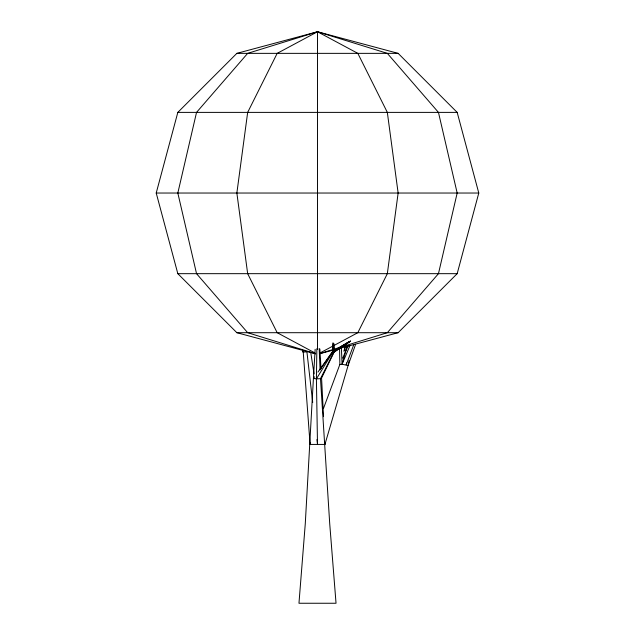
<?xml version="1.0" encoding="UTF-8"?>
<svg xmlns="http://www.w3.org/2000/svg" width="635" height="635" viewBox="0 0 635 635"><rect width="100%" height="100%" fill="white"/><g stroke="black" fill="none" stroke-linecap="round" stroke-linejoin="round"><path stroke-width="0.95" d="M316.944 439.547L317.5 444.429L316.405 378.873L316.865 348.678M320.675 368.911L332.994 351.226L333.065 348.345M315.151 349.306L313.42 378.404L316.405 378.873L332.883 351.996L333.153 343.448M350.504 341.17L333.788 352.25L320.484 378.682L329.732 523.875L336.034 603.25L298.966 603.25L305.268 523.875L313.42 378.404L314.547 376.833M317.921 372.102L332.549 351.615L333.026 342.749M355.663 344.202L348.099 365.522L324.914 444.429L310.086 444.429L310.213 442.468M349.059 360.688L348.099 365.522L342.082 364.26L339.86 364.434L323.437 408.567M346.631 362.887L346.202 364.808L353.798 344.63M306.118 351.258L236.863 332.7L177.824 273.669L156.218 193.032L177.824 112.387L236.863 53.356L317.5 31.75L398.137 53.356L457.176 112.387L478.782 193.032L457.176 273.669L398.137 332.7L319.397 353.806M341.376 347.631L342.082 364.26L347.075 346.115M343.86 351.219L345.281 346.504M342.082 364.26L350.083 345.289M342.662 358.14L348.274 345.543M323.525 416.679L321.58 378.039L334.224 351.861L333.899 351.48M350.576 341.146L333.788 352.25L332.549 351.615L332.994 351.226M335.558 350.441L349.615 341.614M332.883 351.996L350.401 341.09M332.549 351.615L349.496 341.527M321.58 378.039L320.484 378.682L316.405 378.873M333.82 350.734L349.591 341.432M319.389 353.727L387.334 332.7L438.46 273.669L457.176 193.032L438.46 112.387L387.334 53.356L317.5 31.75L277.177 53.356L247.666 112.387L236.863 193.032L247.666 273.669L277.177 332.7L314.928 352.933M320.072 352.933L357.822 332.7L387.334 273.669L398.137 193.032L387.334 112.387L357.822 53.356L317.5 31.75L247.666 53.356L196.54 112.387L177.824 193.032L196.54 273.669L247.666 332.7L315.611 353.727M309.658 351.425L303.252 352.155L302.284 349.393L303.252 352.155L310.086 444.429M236.863 53.356L398.137 53.356M177.824 112.387L457.176 112.387M156.218 193.032L478.782 193.032M177.824 273.669L457.176 273.669M236.863 332.7L398.137 332.7M308.015 351.766L315.603 353.806M310.721 352.298L314.047 373.864M324.461 441.492L324.914 444.429L324.818 442.444M306.911 351.734L312.706 402.471M344.63 346.353L345.051 351.211M319.849 349.004L321.008 368.363M333.788 343.384L334.177 350.925M319.175 348.536L320.103 369.935M333.677 344.638L333.867 350.504M333.573 343.567L333.788 352.25M339.55 347.948L339.86 364.434M317.5 31.75L317.5 349.401M303.252 352.155L302.808 350.25L303.244 352.155"/></g></svg>
